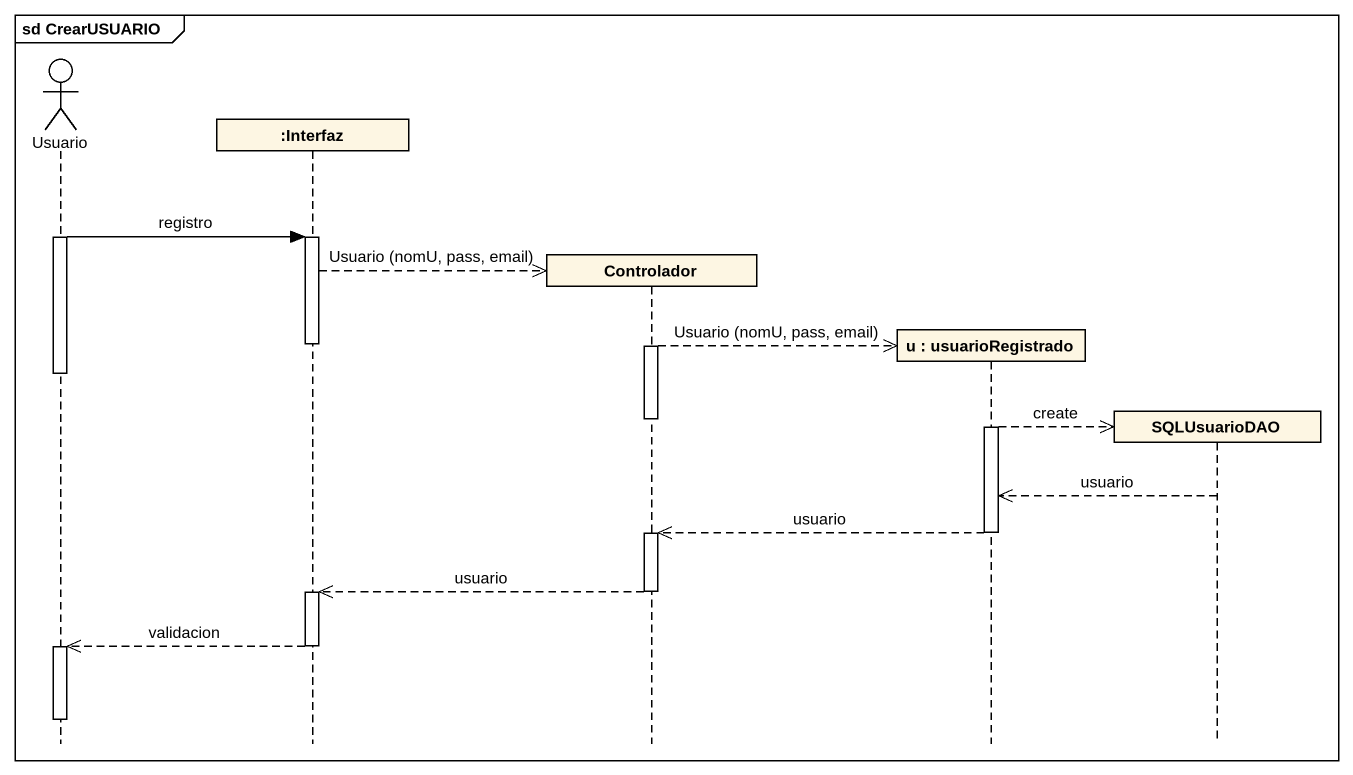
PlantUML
@startuml
mainframe sd CrearUSUARIO
hide footbox
actor Usuario
participant ":Interfaz" as Interfaz
participant Controlador
participant "u : usuarioRegistrado" as u
participant SQLUsuarioDAO

activate Usuario
Usuario -> Interfaz : registro
activate Interfaz
Interfaz -->> Controlador ** : Usuario (nomU, pass, email)
deactivate Interfaz
activate Controlador
Controlador -->> u ** : Usuario (nomU, pass, email)
deactivate Usuario
deactivate Controlador
activate u
u -->> SQLUsuarioDAO ** : create
SQLUsuarioDAO -->> u : usuario
u -->> Controlador : usuario
deactivate u
activate Controlador
Controlador -->> Interfaz : usuario
deactivate Controlador
activate Interfaz
Interfaz -->> Usuario : validacion
deactivate Interfaz
activate Usuario
deactivate Usuario
@enduml
